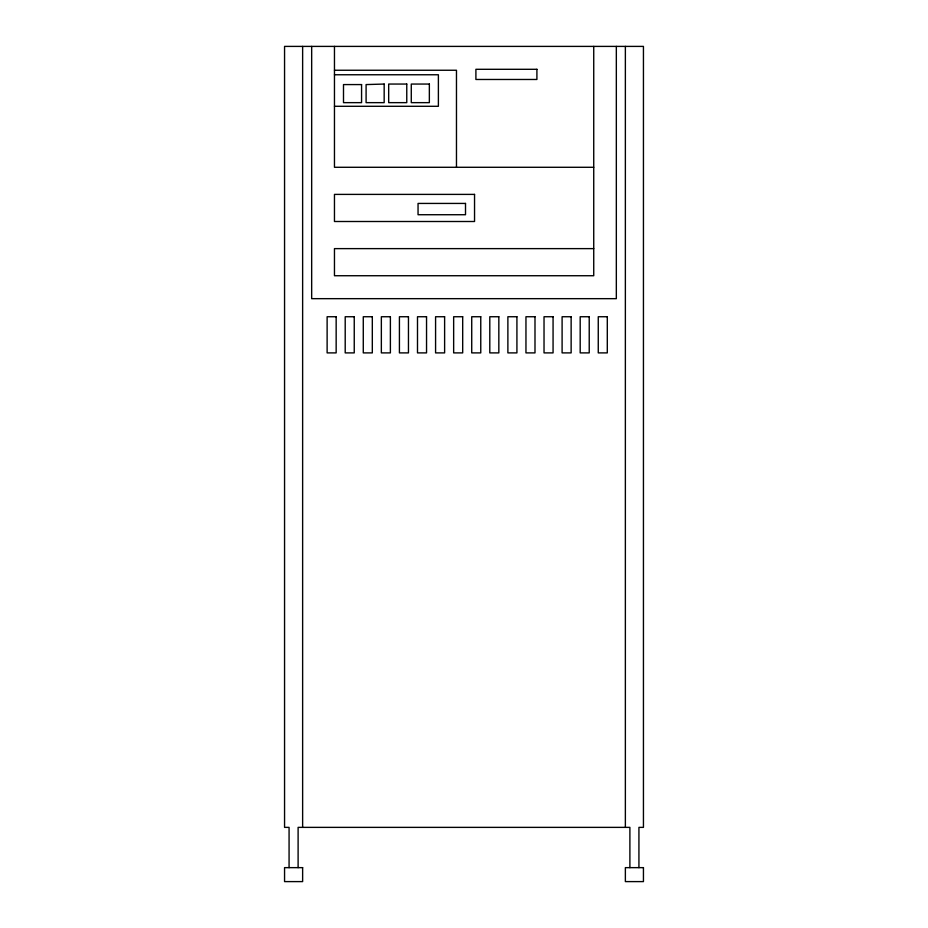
<?xml version="1.0" encoding="UTF-8"?>
<svg xmlns="http://www.w3.org/2000/svg" width="928" height="928" viewBox="0 0 928 928"><rect width="100%" height="100%" fill="white"/><g stroke="black" fill="none" stroke-linecap="round" stroke-linejoin="round"><path stroke-width="1.39" d="M334.463 70.25L456.472 70.25L456.472 167.284M334.463 74.762L438.387 74.762L438.387 106.291L334.463 106.291M593.734 167.284L334.463 167.284L334.463 46.4M593.734 248.623L334.463 248.623L334.463 275.732L593.734 275.732L593.734 46.4M638.928 867.645L638.928 827.37L643.44 827.37L643.44 46.4L284.56 46.4L284.56 827.37L289.072 827.37L289.072 867.645M629.892 867.645L629.892 827.37L298.108 827.37L298.108 867.645M625.368 46.4L625.368 827.37M616.331 46.4L616.331 298.665L311.669 298.665L311.669 46.4M302.632 46.4L302.632 827.37M384.169 84.054L366.096 84.576L366.096 102.648L384.169 102.648L384.169 84.054M536.906 69.298L475.902 69.298L475.902 79.472L536.906 79.472L536.906 69.298M406.766 84.054L388.681 84.054L388.681 102.648L406.766 102.648L406.766 84.054M429.351 84.054L411.278 84.054L411.278 102.648L429.351 102.648L429.351 84.054M361.572 84.576L343.499 84.576L343.499 102.648L361.572 102.648L361.572 84.576M474.544 194.393L334.463 194.393L334.463 221.502L474.544 221.502L474.544 194.393M465.508 203.429L418.052 203.429L418.052 214.728L465.508 214.728L465.508 203.429M336.156 316.738L327.12 316.738L327.12 352.895L336.156 352.895L336.156 316.738M354.241 316.738L345.204 316.738L345.204 352.895L354.241 352.895L354.241 316.738M372.314 316.738L363.277 316.738L363.277 352.895L372.314 352.895L372.314 316.738M390.386 316.738L381.35 316.738L381.35 352.895L390.386 352.895L390.386 316.738M408.459 316.738L399.423 316.738L399.423 352.895L408.459 352.895L408.459 316.738M426.544 316.738L417.496 316.738L417.496 352.895L426.544 352.895L426.544 316.738M444.616 316.738L435.58 316.738L435.58 352.895L444.616 352.895L444.616 316.738M462.689 316.738L453.653 316.738L453.653 352.895L462.689 352.895L462.689 316.738M480.762 316.738L471.726 316.738L471.726 352.895L480.762 352.895L480.762 316.738M498.835 316.738L489.798 316.738L489.798 352.895L498.835 352.895L498.835 316.738M516.919 316.738L507.883 316.738L507.883 352.895L516.919 352.895L516.919 316.738M534.992 316.738L525.956 316.738L525.956 352.895L534.992 352.895L534.992 316.738M553.065 316.738L544.028 316.738L544.028 352.895L553.065 352.895L553.065 316.738M571.138 316.738L562.101 316.738L562.101 352.895L571.138 352.895L571.138 316.738M589.222 316.738L580.186 316.738L580.186 352.895L589.222 352.895L589.222 316.738M607.295 316.738L598.258 316.738L598.258 352.895L607.295 352.895L607.295 316.738M302.632 867.645L284.56 867.645L284.56 881.6L302.632 881.6L302.632 867.645M643.44 867.645L625.368 867.645L625.368 881.6L643.44 881.6L643.44 867.645"/></g></svg>
